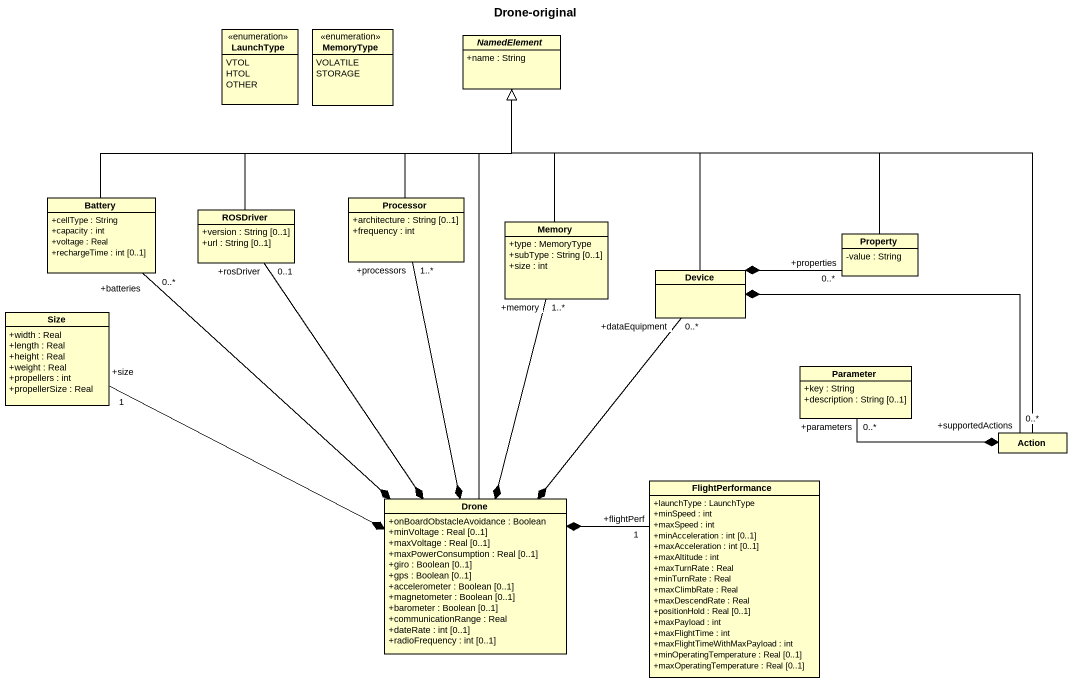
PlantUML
@startuml
title Drone-original
hide circle
hide empty members
skinparam classAttributeIconSize 0
enum LaunchType {
  VTOL
  HTOL
  OTHER
}
enum MemoryType {
  VOLATILE
  STORAGE
}
abstract class NamedElement {
  +name : String
}
class Battery {
  +cellType : String
  +capacity : int
  +voltage : Real
  +rechargeTime : int [0..1]
}
class ROSDriver {
  +version : String [0..1]
  +url : String [0..1]
}
class Processor {
  +architecture : String [0..1]
  +frequency : int
}
class Memory {
  +type : MemoryType
  +subType : String [0..1]
  +size : int
}
class Property {
  -value : String
}
class Device
class Size {
  +width : Real
  +length : Real
  +height : Real
  +weight : Real
  +propellers : int
  +propellerSize : Real
}
class Parameter {
  +key : String
  +description : String [0..1]
}
class "Action" as Action_
class FlightPerformance {
  +launchType : LaunchType
  +minSpeed : int
  +maxSpeed : int
  +minAcceleration : int [0..1]
  +maxAcceleration : int [0..1]
  +maxAltitude : int
  +maxTurnRate : Real
  +minTurnRate : Real
  +maxClimbRate : Real
  +maxDescendRate : Real
  +positionHold : Real [0..1]
  +maxPayload : int
  +maxFlightTime : int
  +maxFlightTimeWithMaxPayload : int
  +minOperatingTemperature : Real [0..1]
  +maxOperatingTemperature : Real [0..1]
}
class Drone {
  +onBoardObstacleAvoidance : Boolean
  +minVoltage : Real [0..1]
  +maxVoltage : Real [0..1]
  +maxPowerConsumption : Real [0..1]
  +giro : Boolean [0..1]
  +gps : Boolean [0..1]
  +accelerometer : Boolean [0..1]
  +magnetometer : Boolean [0..1]
  +barometer : Boolean [0..1]
  +communicationRange : Real
  +dateRate : int [0..1]
  +radioFrequency : int [0..1]
}
Battery -right-|> NamedElement
ROSDriver -up-|> NamedElement
Processor -up-|> NamedElement
Memory -up-|> NamedElement
Property -left-|> NamedElement
Device -up-|> NamedElement
Device *-right- "+properties\n0..*" Property
Device *-right- "+supportedActions\n0..*" Action_
Action_ -up-|> NamedElement
Action_ *-left- "+parameters\n0..*" Parameter
Drone -up-|> NamedElement
Drone *-up- "+batteries\n0..*" Battery
Drone *-up- "+rosDriver\n0..1" ROSDriver
Drone *-up- "+processors\n1..*" Processor
Drone *-up- "+memory\n1..*" Memory
Drone *-up- "+dataEquipment\n0..*" Device
Drone *-left- "+size\n1" Size
Drone *-right- "+flightPerf\n1" FlightPerformance
@enduml
